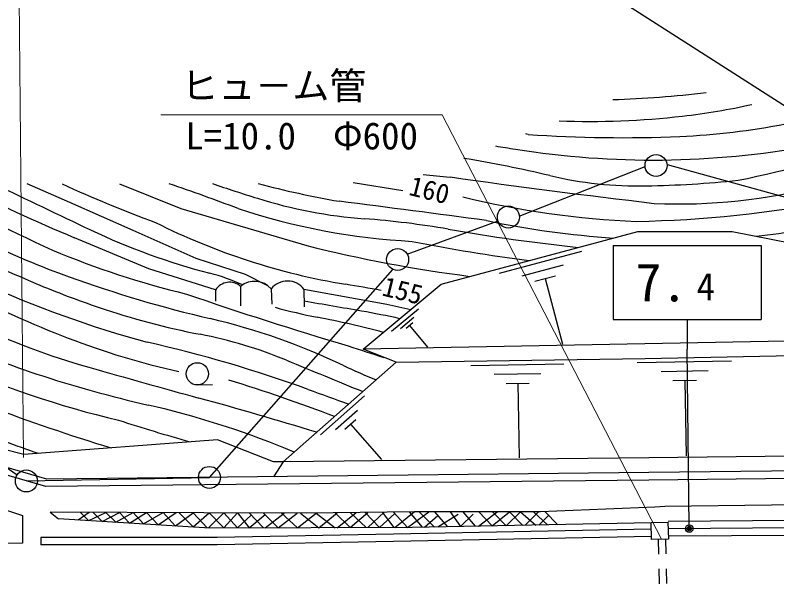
# Model space of a CAD drawing. Units: millimetres, scale not verified. Extents: x 40000 to 680000, y 20000 to 380000.
# Drawn here: x 408894 to 460338, y 287290 to 325665 of the extents above; entities that cross this region are included whole.
import ezdxf
from ezdxf.enums import TextEntityAlignment as Align

# ---------------------------------------------------------------- set-up
doc = ezdxf.new("R2010")
doc.units = ezdxf.units.MM
doc.header["$LTSCALE"] = 1000
doc.header["$PDMODE"] = 32
doc.header["$PDSIZE"] = 500
for name, color, linetype, lineweight in [('M-BGD', 7, 'Continuous', 25), ('M-BMK-ROW', 30, 'Continuous', 25), ('M-STR-HTXT', 7, 'Continuous', 13), ('M-STR-STRC', 7, 'Continuous', 25)]:
    doc.layers.add(name, color=color, linetype=linetype, lineweight=lineweight)
doc.styles.add('ＭＳ ゴシック', font='')
doc.styles.get('ＭＳ ゴシック').set_extended_font_data('MS Gothic')

msp = doc.modelspace()

# ---------------------------------------------------------------- linework, layer by layer
at = {"layer": 'M-BGD'}
for p, q in [((435086, 313805), (431733, 314345)), ((441614, 308264), (447165, 309745)), ((443150, 308079), (445926, 308820)), ((443992, 307709), (445380, 308079)), ((444686, 307894), (445871, 303453)), ((424115, 307363), (424116, 306061)), ((426185, 307206), (426227, 306156)), ((428400, 307176), (428419, 305976)), ((422422, 307119), (422430, 306369)), ((434316, 304330), (436134, 305847)), ((434922, 304527), (435831, 305286)), ((435301, 304535), (435756, 304914)), ((435528, 304725), (436742, 303270)), ((439671, 302028), (445957, 302141)), ((450918, 302230), (457281, 302345)), ((441254, 301427), (444397, 301484)), ((452520, 301622), (455702, 301680)), ((453327, 301000), (454918, 301029)), ((454122, 301015), (454214, 295924)), ((421215, 300713), (422214, 300746)), ((442051, 300813), (443623, 300841)), ((442837, 300827), (442927, 295798)), ((429516, 297341), (432499, 299966)), ((430524, 297699), (432016, 299012)), ((431160, 297729), (431905, 298385)), ((431532, 298057), (433633, 295671)), ((427729, 296168), (427151, 296410)), ((426994, 295521), (426333, 294514)), ((411251, 292125), (411815, 291679)), ((413138, 291598), (413893, 292114)), ((413279, 292117), (413835, 291555)), ((413858, 291554), (415005, 292110)), ((414133, 292113), (414775, 291498)), ((414775, 291498), (415939, 292106)), ((415005, 292110), (415679, 291443)), ((415679, 291443), (416856, 292102)), ((415939, 292106), (416607, 291386)), ((416607, 291386), (417771, 292098)), ((416856, 292102), (417555, 291328)), ((417555, 291328), (418892, 292094)), ((417771, 292098), (418554, 291267)), ((418554, 291267), (419776, 292090)), ((418892, 292094), (419705, 291197)), ((419722, 291196), (420921, 292085)), ((419939, 292090), (420917, 291122)), ((420917, 291122), (422003, 292081)), ((420921, 292085), (421866, 291065)), ((421941, 291060), (422986, 292077)), ((422003, 292081), (422982, 291056)), ((422982, 291056), (423911, 292073)), ((422986, 292077), (423907, 291058)), ((423911, 292073), (424697, 291060)), ((423914, 291058), (424833, 291931)), ((424697, 291060), (425769, 291960)), ((424701, 292070), (425658, 291063)), ((425662, 292066), (426666, 291066)), ((425771, 291063), (427058, 292060)), ((426666, 291066), (427938, 292057)), ((426878, 292061), (427973, 291069)), ((427973, 291069), (429225, 292062)), ((428161, 292051), (429403, 291073)), ((429225, 292062), (430511, 291076)), ((429403, 291073), (430632, 292079)), ((430500, 292077), (431531, 291078)), ((430635, 291076), (431933, 292094)), ((431519, 292089), (432607, 291081)), ((431531, 291078), (432717, 292103)), ((432536, 292101), (433504, 291084)), ((432720, 291082), (433823, 292115)), ((433504, 291084), (434537, 292024)), ((433682, 292114), (434459, 291086)), ((434447, 292123), (435388, 291089)), ((434540, 291086), (435847, 292139)), ((435388, 291089), (436841, 292139)), ((435501, 292135), (436376, 291102)), ((436188, 292139), (437225, 291118)), ((436531, 291105), (437438, 291895)), ((437225, 292139), (438099, 291135)), ((437452, 291123), (438809, 291977)), ((438268, 292140), (438965, 291152)), ((438965, 291152), (439818, 291980)), ((439142, 292140), (439969, 291171)), ((440193, 291175), (441446, 292141)), ((440202, 292140), (441107, 291193)), ((441107, 291193), (442288, 292141)), ((441136, 292140), (442052, 291211)), ((442052, 291211), (443028, 292141)), ((442288, 292141), (443192, 291233)), ((443028, 292141), (444058, 291250)), ((443340, 291236), (444246, 292141)), ((443908, 292141), (444840, 291265)), ((444263, 291254), (444938, 291911)), ((444701, 292154), (445553, 291278)), ((491495, 291736), (453005, 291503)), ((451846, 291418), (452987, 291448)), ((451876, 290278), (451846, 291418)), ((452987, 291448), (453016, 290307)), ((491498, 291236), (453008, 291003)), ((491501, 290736), (453011, 290503)), ((453016, 290307), (451876, 290278)), ((452321, 290289), (452343, 289289)), ((452821, 290302), (452843, 289302)), ((452366, 288290), (452388, 287290)), ((452866, 288303), (452888, 287303))]:
    msp.add_line(p, q, dxfattribs=at)
for points in [[(425967, 307407), (424448, 308162), (421116, 309255), (416865, 311128), (412592, 313033), (409702, 314280)], [(415935, 314286), (420073, 312610), (428586, 310114)], [(426994, 295521), (434625, 302237), (432390, 303114), (437675, 307523), (450949, 311065), (457332, 311067), (469341, 308702), (475876, 303895), (474039, 303678), (459754, 303638), (432390, 303114)], [(422422, 307119), (417914, 308543), (412889, 310647)], [(428400, 307176), (433990, 306153), (435620, 305809)], [(491043, 295234), (451701, 294790), (411033, 294347), (402595, 296804), (392752, 301115), (388513, 305479), (388175, 305487)], [(491063, 294734), (451706, 294290), (410964, 293846), (402424, 296333), (392461, 300696), (388297, 304984), (388182, 304987)], [(434625, 302237), (451446, 302489), (468049, 302835), (473582, 302938), (482096, 297128), (482354, 296979), (482353, 296587), (487830, 296198)], [(384801, 291664), (385205, 293331), (386002, 295517), (387586, 297457), (389683, 299072), (390312, 299515), (390876, 299530), (399577, 295689), (407002, 292687), (409385, 291902), (409380, 290022), (372291, 289956)], [(426994, 295521), (426348, 295514), (422559, 297014), (409476, 296023), (400414, 298305)], [(491004, 296234), (451689, 295790), (426994, 295521)], [(505149, 295786), (494263, 293026), (452779, 292500), (452462, 292474), (452092, 292460), (444388, 292141), (435847, 292139), (428544, 292054), (421641, 292083), (411251, 292125)], [(451847, 291399), (435718, 291089), (422048, 291053), (411815, 291679)], [(451861, 290973), (434437, 290641), (422534, 290413), (410623, 290411), (410623, 289911)], [(451871, 290474), (434446, 290141), (422539, 289913), (410623, 289911)]]:
    msp.add_lwpolyline(points, dxfattribs=at)
msp.add_circle((421190, 301463), 750, dxfattribs=at)
for centre, radius, start, end in [((447103, 389666), 69729, 271.77126, 276.97528), ((448969, 362635), 44065, 276.5246, 282.7079), ((447769, 373132), 54631, 267.7674, 276.5246), ((451649, 366262), 48822, 272.525, 280.9613), ((242320, -785545), 1121368, 79.66305, 79.6711), ((449845, 407163), 89762, 265.96871, 272.52499), ((442839, 388003), 74972, 281.45433, 289.40131), ((571202, 1122482), 816040, 260.84257, 260.93881), ((451973, 374869), 58979, 260.93881, 280.30686), ((423940, 224819), 92452, 76.82556, 80.49809), ((443139, 377044), 62488, 263.85244, 265.5259), ((479280, 456346), 161495, 241.4903, 245.14772), ((526098, 941287), 632667, 262.01981, 263.27971), ((451032, 340562), 26420, 256.8256, 271.031), ((450197, 386979), 72844, 271.03095, 275.93335), ((449963, 400033), 96769, 242.39137, 247.47281), ((858817, 1251657), 1040373, 244.28981, 244.68666), ((449620, 396223), 90138, 245.37609, 249.71874), ((366097, 159089), 164068, 69.3547, 71.08064), ((464922, 440099), 132850, 251.24566, 252.62478), ((440458, 370008), 57719, 254.77851, 260.33784), ((453778, 350551), 37622, 267.3856, 284.7081), ((432139, 362439), 57853, 237.83416, 250.19888), ((434909, 344182), 32348, 252.6248, 265.6881), ((453228, 371199), 59494, 256.28822, 267.72021), ((454280, 354024), 43525, 276.1522, 292.3135), ((285215, -839405), 1161668, 82.30662, 82.802), ((449440, 390223), 78483, 271.03759, 280.95508), ((438148, 355660), 45323, 251.7358, 266.9225), ((428013, 252728), 59366, 80.17125, 85.68814), ((453519, 372968), 62485, 258.18914, 266.13012), ((438601, 352117), 45220, 243.4307, 260.5944), ((433664, 352782), 46024, 244.6867, 255.3723), ((461704, 447196), 137998, 260.17125, 263.85161), ((459660, 431198), 123145, 258.78779, 262.50674), ((481559, 475773), 182686, 245.09256, 247.03728), ((435075, 366879), 61786, 247.47607, 256.32728), ((451476, 401505), 94214, 255.93859, 262.76645), ((418678, 295364), 13318, 65.2815, 75.3723), ((436682, 373319), 72235, 245.37418, 254.86031), ((441877, 389485), 86597, 250.19888, 256.77532), ((423372, 306523), 1121, 48.4979, 147.9474), ((425069, 306217), 1491, 41.5224, 129.7633), ((427280, 306304), 1419, 37.9396, 140.5477), ((426399, 350131), 51260, 236.0473, 251.769), ((433902, 363295), 60528, 247.03728, 251.35823), ((409524, 176583), 132707, 79.54582, 80.59439), ((439554, 374125), 75291, 242.97125, 248.91432), ((503200, 546356), 253397, 250.94457, 253.53725), ((158363, -1271591), 1600894, 80.14763, 80.28852), ((431726, 356845), 53722, 251.3582, 258.8981), ((436192, 341002), 36379, 254.4565, 259.0741), ((422736, 250671), 55846, 77.4508, 80.1476), ((411872, 261808), 44558, 64.4932, 76.7753), ((417005, 241609), 64849, 75.02723, 79.07414), ((427364, 349563), 49536, 244.5006, 254.1886), ((415379, 273542), 31171, 67.6796, 78.8981), ((431154, 352341), 51944, 248.9143, 257.5422), ((398443, 217377), 88364, 69.98593, 77.33537), ((484463, 461936), 167234, 251.49665, 252.36531), ((430309, 359824), 63164, 245.52149, 256.79303), ((6411572, 14878923), 15757163, 247.67956, 247.69984), ((445927, 333184), 34526, 244.4932, 248.517), ((695917, 1297891), 1035156, 254.18864, 254.61602), ((436484, 380749), 83496, 251.76896, 257.12616), ((387075, 184546), 122008, 69.1669, 72.71457), ((654471, 920270), 659706, 249.98593, 250.23839), ((345044, 22663), 287462, 72.96519, 74.61602), ((449959, 411260), 119890, 249.06995, 253.23042), ((404754, 241915), 58918, 67.65791, 77.12616), ((457713, 427596), 135866, 252.06649, 254.18578), ((439035, 379358), 88032, 247.85596, 251.05019)]:
    msp.add_arc(centre, radius, start, end, dxfattribs=at)
at = {"layer": 'M-BMK-ROW'}
for p, q in [((442946, 312105), (451446, 315458)), ((452924, 315587), (461092, 313339)), ((435369, 309543), (441509, 311786)), ((402613, 298988), (409031, 294646))]:
    msp.add_line(p, q, dxfattribs=at)
msp.add_lwpolyline([(409646, 294230), (422014, 294466), (434413, 308502)], dxfattribs=at)
for centre in [(452185, 315522), (442206, 312040), (434724, 309176), (409646, 294230), (422014, 294466)]:
    msp.add_circle(centre, 742, dxfattribs=at)
at = {"layer": 'M-STR-HTXT'}
for p, q in [((409446, 295806), (409015, 341346)), ((418739, 318941), (437739, 318941)), ((437739, 318941), (452543, 290295))]:
    msp.add_line(p, q, dxfattribs=at)
at = {"layer": 'M-STR-STRC'}
for p, q in [((439688, 333125), (505106, 291220)), ((449290, 310131), (459290, 310131)), ((449290, 310131), (449290, 305131)), ((459290, 310131), (459290, 305131)), ((449290, 305131), (459290, 305131)), ((454290, 305131), (454290, 303131)), ((454426, 291162), (454290, 303131))]:
    msp.add_line(p, q, dxfattribs=at)
for radius in [150, 120, 90, 60, 30]:
    msp.add_circle((454428, 291012), radius, dxfattribs=at)
msp.add_point((454428, 291012), dxfattribs=at)

# ---------------------------------------------------------------- texts
at = {"layer": 'M-BGD', "style": 'ＭＳ ゴシック'}
for s, p in [('160', (435319, 313167)), ('155', (433506, 306382))]:
    msp.add_text(s, height=1320, rotation=346.031, dxfattribs=at).set_placement(p, align=Align.BOTTOM_LEFT)
at = {"layer": 'M-STR-HTXT', "style": 'ＭＳ ゴシック'}
msp.add_text('ヒュ－ム管', height=1833, dxfattribs=at).set_placement((420114, 319441), align=Align.BOTTOM_LEFT)
msp.add_text('L=10.0\u3000Φ600', height=1833, dxfattribs=at).set_placement((428239, 318441), align=Align.TOP_CENTER)
at = {"layer": 'M-STR-STRC', "style": 'ＭＳ ゴシック'}
msp.add_text('7.', height=2566, dxfattribs=at).set_placement((454290, 307631), align=Align.MIDDLE_RIGHT)
msp.add_text('4', height=1833, dxfattribs=at).set_placement((455540, 305881), align=Align.BOTTOM_CENTER)

doc.saveas('drawing.dxf')
